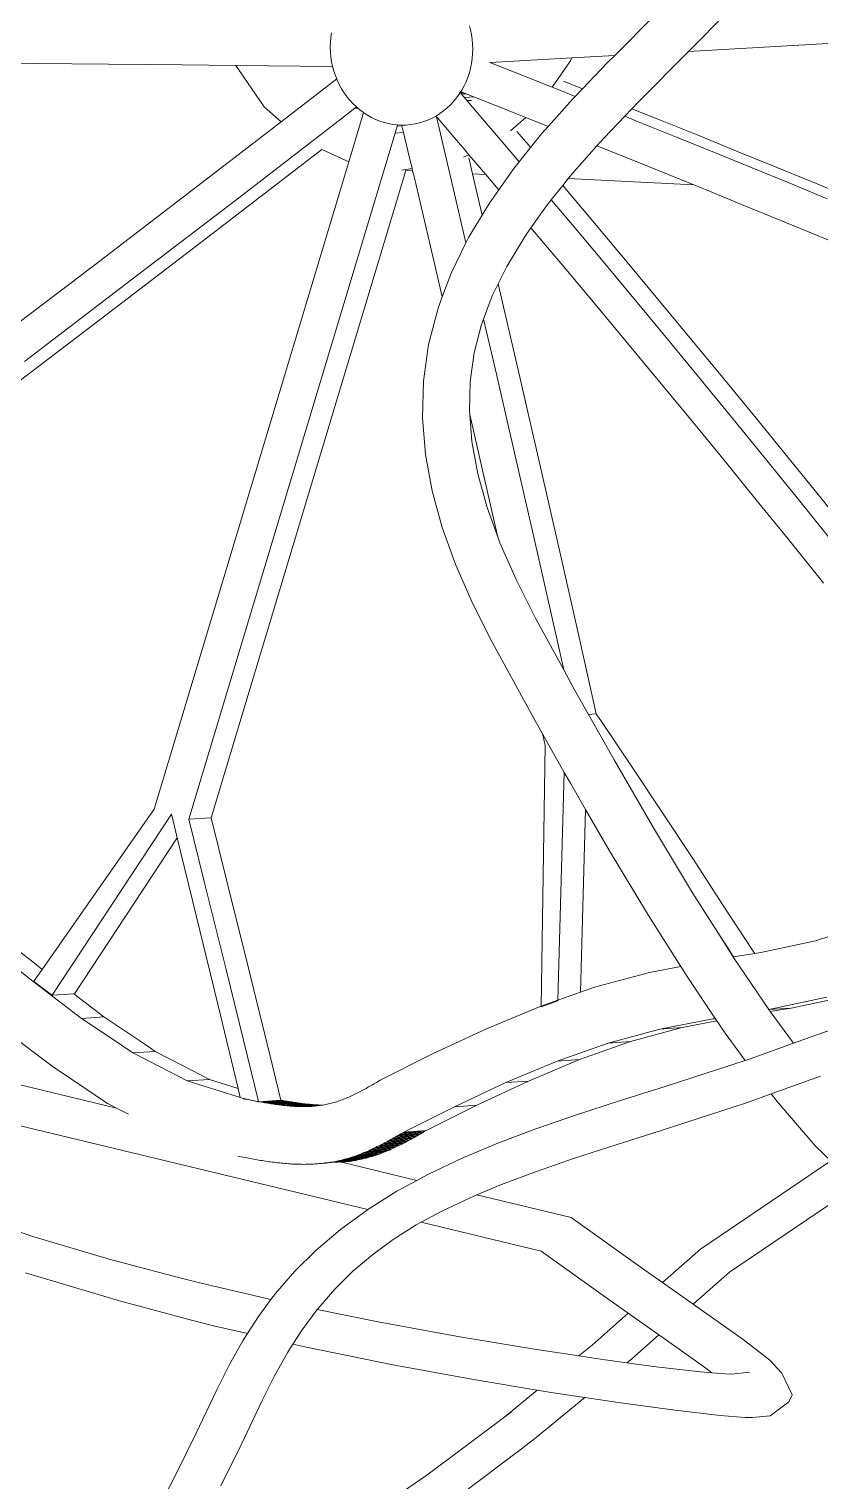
# Model space of a CAD drawing. Header units: millimetres. Extents: x 930469 to 1523124, y -120375 to 411163.
# Drawn here: x 1404121 to 1404485, y 135088 to 135755 of the extents above; entities that cross this region are included whole.
import ezdxf

# ---------------------------------------------------------------- set-up
doc = ezdxf.new("R2010")
doc.units = ezdxf.units.MM
for name, color, linetype, lineweight in [('A-NET THAY', 8, 'Continuous', 0), ('COT VACH', 8, 'Continuous', 0), ('xr', 8, 'Continuous', 0)]:
    doc.layers.add(name, color=color, linetype=linetype, lineweight=lineweight)

# ---------------------------------------------------------------- blocks, each defined once
blk = doc.blocks.new('zzz')
at = {"layer": 'xr', "ltscale": 3}
for p, q in [((1229822.2, 17029.7), (1229785.9, 16993.2)), ((1229890.1, 17033.6), (1229853.8, 16997)), ((1229525.2, 17009.6), (1229525.8, 17014)), ((1229653.5, 17016.8), (1229652.6, 17020.3)), ((1229654.4, 17012.4), (1229653.5, 17016.8)), ((1230238.6, 17019), (1229853.8, 16997)), ((1229524.8, 17005.2), (1229524.7, 17000.8)), ((1229524.7, 17000.8), (1229524.8, 16996.3)), ((1229525.2, 17009.6), (1229524.8, 17005.2)), ((1229655, 17008), (1229654.4, 17012.4)), ((1229655.4, 17003.6), (1229655, 17008)), ((1229655.6, 16999.2), (1229655.4, 17003.6)), ((1229388.5, 16984.6), (1229147.3, 16986.9)), ((1229524.8, 16996.3), (1229525.2, 16991.9)), ((1229525.2, 16991.9), (1229525.9, 16987.5)), ((1229525.9, 16987.5), (1229526.8, 16983.1)), ((1229654.4, 16985.9), (1229653.5, 16981.6)), ((1229654.4, 16985.9), (1229655, 16990.3)), ((1229655.4, 16994.7), (1229655, 16990.3)), ((1229655.6, 16999.2), (1229655.4, 16994.7)), ((1229671.3, 16986.8), (1229688, 16987.7)), ((1229671.3, 16986.8), (1229701.6, 16974.7)), ((1229746.4, 16991), (1229688, 16987.7)), ((1229728.6, 16964), (1229745.4, 16988.2)), ((1229745.4, 16988.2), (1229746.4, 16991)), ((1229785.9, 16993.2), (1229746.4, 16991)), ((1229779.4, 16986.6), (1229756.2, 16962.5)), ((1229785.9, 16993.2), (1229779.4, 16986.6)), ((1229853.8, 16997), (1229807.5, 16950.4)), ((1229388.5, 16984.6), (1229438, 16984.1)), ((1229438, 16984.1), (1229463.9, 16945.9)), ((1229526.8, 16983.1), (1229438, 16984.1)), ((1229526.8, 16983.1), (1229526.8, 16983.1)), ((1229526.8, 16983.1), (1229528, 16978.9)), ((1229528, 16978.9), (1229529.4, 16974.7)), ((1229529.4, 16974.7), (1229530.6, 16971.6)), ((1229649.4, 16969.1), (1229651, 16973.2)), ((1229652.4, 16977.3), (1229651, 16973.2)), ((1229652.4, 16977.3), (1229653.5, 16981.6)), ((1229701.6, 16974.7), (1229728.6, 16964)), ((1229530.6, 16971.6), (1229479.7, 16932.3)), ((1229530.6, 16971.6), (1229531, 16970.6)), ((1229531, 16970.6), (1229532.9, 16966.6)), ((1229532.9, 16966.6), (1229535, 16962.7)), ((1229537.4, 16959), (1229535, 16962.7)), ((1229644, 16959.2), (1229644.5, 16960)), ((1229646.3, 16959.3), (1229644, 16959.2)), ((1229644.5, 16960), (1229645.4, 16961.4)), ((1229646.3, 16959.3), (1229644.5, 16960)), ((1229645.4, 16961.4), (1229647.5, 16965.2)), ((1229646.3, 16959.3), (1229657.9, 16954.7)), ((1229647.5, 16965.2), (1229649.4, 16969.1)), ((1229728.6, 16964), (1229737.1, 16960.6)), ((1229737.1, 16960.6), (1229749.6, 16955.6)), ((1229738.8, 16969.5), (1229756.2, 16962.5)), ((1229756.2, 16962.5), (1229749.6, 16955.6)), ((1229463.9, 16945.9), (1229479.7, 16932.3)), ((1229537.4, 16959), (1229539.9, 16955.5)), ((1229539.9, 16955.5), (1229540.3, 16955)), ((1229540.3, 16955), (1229542.6, 16952.1)), ((1229542.6, 16952.1), (1229545.5, 16949)), ((1229545.5, 16949), (1229548.6, 16946)), ((1229547.2, 16944.8), (1229548.7, 16945.9)), ((1229548.6, 16946), (1229548.7, 16945.9)), ((1229548.7, 16945.9), (1229549.9, 16944.9)), ((1229631.9, 16945), (1229635, 16947.9)), ((1229635, 16947.9), (1229637.9, 16951)), ((1229640.6, 16954.3), (1229637.9, 16951)), ((1229640.6, 16954.3), (1229643.1, 16957.7)), ((1229643.1, 16957.7), (1229644, 16959.2)), ((1229644, 16959.2), (1229655.7, 16945.4)), ((1229649.2, 16958.1), (1229645.1, 16957.9)), ((1229656.4, 16955.3), (1229647.8, 16954.7)), ((1229654.4, 16952.1), (1229650.3, 16951.8)), ((1229654.4, 16952), (1229650.3, 16951.8)), ((1229657.9, 16954.7), (1229693.5, 16940.6)), ((1229747.5, 16953.4), (1229724.9, 16928.1)), ((1229749.6, 16955.6), (1229747.5, 16953.4)), ((1229807.5, 16950.4), (1229801.7, 16944.3)), ((1229439, 16861.4), (1229535.8, 16935.9)), ((1229547.2, 16944.8), (1229535.8, 16935.9)), ((1229541.6, 16895.4), (1229554, 16936.6)), ((1229549.9, 16944.9), (1229547.2, 16944.8)), ((1229549.9, 16944.9), (1229551.9, 16943.2)), ((1229551.9, 16943.2), (1229555.3, 16940.7)), ((1229555.3, 16940.7), (1229554, 16936.6)), ((1229555.3, 16940.7), (1229558.9, 16938.4)), ((1229555.3, 16940.7), (1229555.3, 16940.7)), ((1229558.9, 16938.4), (1229562.5, 16936.3)), ((1229566.3, 16934.5), (1229562.5, 16936.3)), ((1229566.3, 16934.5), (1229570.2, 16933)), ((1229570.2, 16933), (1229574.1, 16931.7)), ((1229614.4, 16933.9), (1229610.6, 16932.5)), ((1229614.4, 16933.9), (1229618.2, 16935.6)), ((1229621.8, 16937.6), (1229618.2, 16935.6)), ((1229625.3, 16939.8), (1229621.8, 16937.6)), ((1229622.4, 16935.5), (1229622, 16937.3)), ((1229622, 16937.3), (1229623.5, 16935.5)), ((1229623.1, 16936), (1229622.3, 16935.9)), ((1229622.4, 16935.5), (1229637.8, 16870)), ((1229623.5, 16935.5), (1229622.4, 16935.5)), ((1229623.5, 16935.5), (1229644.4, 16911)), ((1229625.3, 16939.8), (1229628.7, 16942.3)), ((1229628.7, 16942.3), (1229631.9, 16945)), ((1229655.7, 16945.4), (1229686.2, 16909.6)), ((1229690.1, 16924), (1229704.4, 16936.2)), ((1229693.5, 16940.6), (1229704.4, 16936.2)), ((1229704.4, 16936.2), (1229724.9, 16928.1)), ((1229795.1, 16937.4), (1229776.1, 16917.6)), ((1229801.7, 16944.3), (1229795.1, 16937.4)), ((1229795.1, 16937.4), (1229807.5, 16932.4)), ((1229801.7, 16944.3), (1229828.1, 16933.7)), ((1229828.1, 16933.7), (1229863.1, 16919.6)), ((1229584.1, 16922), (1229394.6, 16291.8)), ((1229401.9, 16872.6), (1229479.7, 16932.3)), ((1229578.1, 16930.7), (1229574.1, 16931.7)), ((1229578.1, 16930.7), (1229582.2, 16929.9)), ((1229582.2, 16929.9), (1229586.3, 16929.4)), ((1229584.1, 16922), (1229586, 16928.4)), ((1229592, 16922.5), (1229584.1, 16922)), ((1229586, 16928.4), (1229586.3, 16929.4)), ((1229590.5, 16928.7), (1229586, 16928.4)), ((1229586.3, 16929.4), (1229586.3, 16929.4)), ((1229586.3, 16929.4), (1229590.4, 16929.3)), ((1229590.4, 16929.3), (1229594.5, 16929.3)), ((1229590.5, 16928.7), (1229590.4, 16929.3)), ((1229590.5, 16928.7), (1229592, 16922.5)), ((1229592, 16922.5), (1229596, 16905.5)), ((1229594.5, 16929.3), (1229598.6, 16929.7)), ((1229598.6, 16929.7), (1229602.6, 16930.4)), ((1229602.6, 16930.4), (1229606.6, 16931.3)), ((1229606.6, 16931.3), (1229610.6, 16932.5)), ((1229696.1, 16923.5), (1229706.7, 16911)), ((1229718.7, 16921.1), (1229708.7, 16908.6)), ((1229724.9, 16928.1), (1229718.7, 16921.1)), ((1229807.5, 16932.4), (1229842.5, 16918.2)), ((1229863.1, 16919.6), (1229897.9, 16905.4)), ((1229410.9, 16825.5), (1229516.8, 16906.8)), ((1229516.3, 16907), (1229516.8, 16906.8)), ((1229516.8, 16906.8), (1229541.6, 16895.4)), ((1229644.4, 16911), (1229646.9, 16908.1)), ((1229646.9, 16908.1), (1229652, 16902.1)), ((1229686.2, 16909.6), (1229698.1, 16895.5)), ((1229708.7, 16908.6), (1229698.1, 16895.5)), ((1229706.7, 16911), (1229708.7, 16908.6)), ((1229769.5, 16910.2), (1229748.3, 16886.4)), ((1229776.1, 16917.6), (1229769.5, 16910.2)), ((1229769.5, 16910.2), (1229799.4, 16898.2)), ((1229842.5, 16918.2), (1229877.4, 16904.1)), ((1229362.8, 16301), (1229541.6, 16895.4)), ((1229596, 16905.5), (1229599.9, 16889.3)), ((1229646.9, 16899.7), (1229652, 16902.1)), ((1229651.8, 16899.2), (1229655.3, 16884.5)), ((1229652, 16902.1), (1229667.5, 16883.9)), ((1229698.1, 16895.5), (1229693.1, 16889.3)), ((1229799.4, 16898.2), (1229834.4, 16884.1)), ((1229877.4, 16904.1), (1229912.1, 16890)), ((1229897.9, 16905.4), (1229932.6, 16891.3)), ((1229593.9, 16887.5), (1229415.2, 16293.2)), ((1229590.5, 16887.9), (1229599.9, 16889.3)), ((1229593.9, 16887.5), (1229593.6, 16887.6)), ((1229600.3, 16887.2), (1229593.9, 16887.5)), ((1229599.9, 16889.3), (1229600.3, 16887.2)), ((1229600.3, 16887.2), (1229601.6, 16882)), ((1229601.6, 16882), (1229621.1, 16799.3)), ((1229667.5, 16883.9), (1229655.3, 16884.5)), ((1229655.3, 16884.5), (1229658.4, 16871.3)), ((1229667.5, 16883.9), (1229677.3, 16872.3)), ((1229693.1, 16889.3), (1229679.4, 16869.9)), ((1229743.2, 16880.1), (1229738.2, 16873.8)), ((1229748.3, 16886.4), (1229743.2, 16880.1)), ((1229858.6, 16874.3), (1229743.2, 16880.1)), ((1229834.4, 16884.1), (1229858.6, 16874.3)), ((1229912.1, 16890), (1229946.6, 16875.8)), ((1229932.6, 16891.3), (1229967.1, 16877.2)), ((1229304.3, 16798), (1229401.9, 16872.6)), ((1229637.8, 16870), (1229649.2, 16821.1)), ((1229658.4, 16871.3), (1229664.1, 16846.7)), ((1229679.4, 16869.9), (1229670.8, 16857.7)), ((1229677.3, 16872.3), (1229679.4, 16869.9)), ((1229738.2, 16873.8), (1229727.6, 16860.7)), ((1229738.2, 16873.8), (1229767.2, 16839.3)), ((1229858.6, 16874.3), (1229869.3, 16870)), ((1229869.3, 16870), (1229904, 16855.8)), ((1229946.6, 16875.8), (1229980.9, 16861.7)), ((1229967.1, 16877.2), (1229990.1, 16867.7)), ((1229439, 16861.4), (1229341.6, 16786.9)), ((1229670.8, 16857.7), (1229664.1, 16846.7)), ((1229724.1, 16856.3), (1229708.9, 16835)), ((1229727.6, 16860.7), (1229724.1, 16856.3)), ((1229727.6, 16860.7), (1229746.7, 16838)), ((1229904, 16855.8), (1229938.5, 16841.7)), ((1229664.1, 16846.7), (1229651.6, 16826)), ((1229767.2, 16839.3), (1229797.2, 16803.5)), ((1229938.5, 16841.7), (1229972.8, 16827.5)), ((1229651.6, 16826), (1229649.2, 16821.1)), ((1229703.6, 16827.4), (1229686.7, 16799.4)), ((1229708.9, 16835), (1229703.6, 16827.4)), ((1229708.9, 16835), (1229737.8, 16800.7)), ((1229746.7, 16838), (1229776.7, 16802.1)), ((1229972.8, 16827.5), (1230007, 16813.4)), ((1229313.4, 16750.9), (1229410.9, 16825.5)), ((1229649.2, 16821.1), (1229635.9, 16793.9)), ((1229621.1, 16799.3), (1229627.5, 16771.6)), ((1229686.7, 16799.4), (1229678.9, 16783.5)), ((1229737.8, 16800.7), (1229767.8, 16764.9)), ((1229776.7, 16802.1), (1229806.5, 16766.3)), ((1229797.2, 16803.5), (1229827.1, 16767.7)), ((1229206.2, 16723.4), (1229304.3, 16798)), ((1229243.8, 16712.3), (1229341.6, 16786.9)), ((1229635.9, 16793.9), (1229627.5, 16771.6)), ((1229678.9, 16783.5), (1229673.4, 16772.4)), ((1229678.9, 16783.5), (1229696.9, 16705.8)), ((1229623.6, 16761.1), (1229615, 16727.7)), ((1229627.5, 16771.6), (1229623.6, 16761.1)), ((1229673.4, 16772.4), (1229665.5, 16751.2)), ((1229767.8, 16764.9), (1229797.7, 16729)), ((1229806.5, 16766.3), (1229836.2, 16730.5)), ((1229827.1, 16767.7), (1229856.8, 16731.8)), ((1229215.3, 16676.3), (1229313.4, 16750.9)), ((1229663.6, 16746.1), (1229656.9, 16720.1)), ((1229665.5, 16751.2), (1229663.6, 16746.1)), ((1229665.5, 16751.2), (1229676.3, 16704.5)), ((1229615, 16727.7), (1229610.2, 16694.1)), ((1229656.9, 16720.1), (1229653.2, 16693.9)), ((1229797.7, 16729), (1229827.4, 16693.2)), ((1229836.2, 16730.5), (1229865.7, 16694.6)), ((1229856.8, 16731.8), (1229886.3, 16696)), ((1229610.2, 16694.1), (1229609.3, 16660.4)), ((1229653.2, 16693.9), (1229652.4, 16666.8)), ((1229676.3, 16704.5), (1229695.4, 16621.7)), ((1229696.9, 16705.8), (1229715.9, 16623.1)), ((1229827.4, 16693.2), (1229856.9, 16657.3)), ((1229865.7, 16694.6), (1229895.1, 16658.8)), ((1229886.3, 16696), (1229915.7, 16660.1)), ((1229652.4, 16666.8), (1229652.7, 16663.5)), ((1229609.3, 16660.4), (1229612, 16626.9)), ((1229652.7, 16663.5), (1229659.6, 16633.8)), ((1229652.7, 16663.5), (1229654.7, 16638.6)), ((1229856.9, 16657.3), (1229886.3, 16621.5)), ((1229895.1, 16658.8), (1229924.3, 16622.9)), ((1229915.7, 16660.1), (1229944.9, 16624.3)), ((1229612, 16626.9), (1229618.1, 16593.3)), ((1229654.7, 16638.6), (1229660.1, 16609.1)), ((1229659.6, 16633.8), (1229678.6, 16551)), ((1229695.4, 16621.7), (1229714.3, 16539)), ((1229715.9, 16623.1), (1229734.8, 16540.3)), ((1229886.3, 16621.5), (1229915.5, 16585.6)), ((1229924.3, 16622.9), (1229953.4, 16587.1)), ((1229944.9, 16624.3), (1229973.9, 16588.4)), ((1229660.1, 16609.1), (1229668.7, 16578.1)), ((1229618.1, 16593.3), (1229627.5, 16559.6)), ((1229953.4, 16587.1), (1229982.2, 16551.2)), ((1229973.9, 16588.4), (1230002.8, 16552.6)), ((1229668.7, 16578.1), (1229678.8, 16550.3)), ((1229915.5, 16585.6), (1229944.5, 16549.8)), ((1229627.5, 16559.6), (1229639.9, 16525.3)), ((1229678.6, 16551), (1229678.8, 16550.3)), ((1229678.8, 16550.3), (1229680.4, 16545.8)), ((1229944.5, 16549.8), (1229973.4, 16514)), ((1229680.4, 16545.8), (1229695.3, 16511.9)), ((1229714.3, 16539), (1229733, 16456.2)), ((1229734.8, 16540.3), (1229753.5, 16457.6)), ((1229639.9, 16525.3), (1229655.3, 16490.3)), ((1229695.3, 16511.9), (1229713.1, 16476.5)), ((1229973.4, 16514), (1229977.7, 16508.6)), ((1229655.3, 16490.3), (1229673.4, 16454.4)), ((1229713.1, 16476.5), (1229739.1, 16429)), ((1229673.4, 16454.4), (1229709.2, 16388.8)), ((1229733, 16456.2), (1229739.1, 16429)), ((1229753.5, 16457.6), (1229769, 16388.6)), ((1229739.1, 16429), (1229749.1, 16410.7)), ((1229749.1, 16410.7), (1229761.8, 16388.1)), ((1229709.2, 16388.8), (1229719.6, 16370.3)), ((1229769, 16388.6), (1229761.8, 16388.1)), ((1229761.8, 16388.1), (1229785.4, 16346.3)), ((1229769, 16388.6), (1229773.7, 16381.6)), ((1229773.7, 16381.6), (1229801.8, 16339.6)), ((1229722, 16359.9), (1229718.4, 16120.3)), ((1229719.6, 16370.3), (1229722, 16359.9)), ((1229719.6, 16370.3), (1229739.6, 16334.9)), ((1229785.4, 16346.3), (1229821.6, 16284)), ((1229739.6, 16334.9), (1229733.6, 16125.6)), ((1229739.6, 16334.9), (1229745.2, 16324.9)), ((1229801.8, 16339.6), (1229829.7, 16297.6)), ((1229745.2, 16324.9), (1229759.2, 16300.9)), ((1229260, 16154), (1229362.8, 16301)), ((1229269.1, 16130.2), (1229378.7, 16296.4)), ((1229378.7, 16296.4), (1229381.5, 16285.3)), ((1229415.2, 16293.2), (1229394.6, 16291.8)), ((1229415.2, 16293.2), (1229429.4, 16236.1)), ((1229754.4, 16133), (1229759.2, 16300.9)), ((1229759.2, 16300.9), (1229781.2, 16262.9)), ((1229829.7, 16297.6), (1229857.5, 16255.7)), ((1229381.5, 16285.3), (1229384.1, 16274.7)), ((1229394.6, 16291.8), (1229408.9, 16234.7)), ((1229821.6, 16284), (1229857.4, 16224.4)), ((1229289.6, 16131.6), (1229384.1, 16274.7)), ((1229384.1, 16274.7), (1229401.5, 16203.6)), ((1229781.2, 16262.9), (1229816.9, 16203.6)), ((1229857.5, 16255.7), (1229885, 16213.7)), ((1229408.9, 16234.7), (1229428.9, 16153.8)), ((1229429.4, 16236.1), (1229449.5, 16155.1)), ((1229857.4, 16224.4), (1229880.6, 16187.7)), ((1229885, 16213.7), (1229912.5, 16171.7)), ((1229401.5, 16203.6), (1229421.3, 16121.9)), ((1229816.9, 16203.6), (1229846.5, 16156.7)), ((1229880.6, 16187.7), (1229891.9, 16170.4)), ((1229880.6, 16187.7), (1229892.9, 16168.2)), ((1229970.4, 16180.2), (1230008.3, 16192.8)), ((1229227.4, 16179.7), (1229253, 16159.6)), ((1229970.4, 16180.2), (1229920, 16169.5)), ((1229253, 16159.6), (1229260, 16154)), ((1229891.9, 16170.2), (1229895.3, 16165)), ((1229892.9, 16168.2), (1229895.1, 16164.9)), ((1229895.1, 16165.4), (1229914.5, 16168.6)), ((1229895.1, 16164.9), (1229895.3, 16165)), ((1229895.1, 16164.9), (1229927.3, 16117.1)), ((1229895.3, 16165), (1229895.4, 16165)), ((1229912.5, 16171.7), (1229914.5, 16168.6)), ((1229914.5, 16168.6), (1229920, 16169.5)), ((1229232.5, 16158.3), (1229251.4, 16143.3)), ((1229260, 16154), (1229252.6, 16143.4)), ((1229428.9, 16153.8), (1229448.8, 16072.9)), ((1229449.5, 16155.1), (1229469.3, 16074.2)), ((1229817.7, 16151.2), (1229767.2, 16137.5)), ((1229817.7, 16151.2), (1229846.5, 16156.7)), ((1229846.5, 16156.7), (1229852.3, 16147.5)), ((1229852.3, 16147.5), (1229878.3, 16109)), ((1229252.6, 16143.4), (1229251.4, 16143.3)), ((1229251.4, 16143.3), (1229266, 16132.1)), ((1229252.6, 16143.4), (1229252.3, 16143)), ((1229252.3, 16143), (1229266.1, 16132.5)), ((1229733.6, 16125.6), (1229754.4, 16133)), ((1229754.4, 16133), (1229767.2, 16137.5)), ((1229266, 16132.1), (1229296.3, 16108.9)), ((1229266.1, 16132.5), (1229269.1, 16130.2)), ((1229289.1, 16131.6), (1229269.1, 16130.2)), ((1229289.1, 16131.6), (1229316.8, 16110.3)), ((1229289.6, 16131.6), (1229289.1, 16131.6)), ((1229421.3, 16121.9), (1229440, 16044.7)), ((1229668.2, 16099.4), (1229717.4, 16120)), ((1229717.4, 16120), (1229718.4, 16120.3)), ((1229733.6, 16125.6), (1229718.4, 16120.3)), ((1229733.6, 16125), (1229718.4, 16119.7)), ((1229718.4, 16120.3), (1229718.4, 16119.7)), ((1229733.6, 16125.6), (1229733.6, 16125)), ((1229980.8, 16128.5), (1229927.5, 16117.2)), ((1230001.4, 16129.8), (1229948.1, 16118.5)), ((1229316.8, 16110.3), (1229296.3, 16108.9)), ((1229296.3, 16108.9), (1229299.6, 16106.7)), ((1229299.6, 16106.7), (1229333.7, 16083.9)), ((1229316.8, 16110.3), (1229320.2, 16108.1)), ((1229320.2, 16108.1), (1229354.3, 16085.2)), ((1229876.1, 16108.6), (1229827.2, 16099.2)), ((1229879.8, 16106.7), (1229847.7, 16100.6)), ((1229878.3, 16109), (1229876.1, 16108.6)), ((1229878.5, 16108.7), (1229876.1, 16108.6)), ((1229878.3, 16109), (1229878.5, 16108.7)), ((1229878.5, 16108.7), (1229879.8, 16106.7)), ((1229879.8, 16106.7), (1229887.4, 16095.5)), ((1229927.3, 16117.1), (1229927.5, 16117.2)), ((1229927.3, 16117.1), (1229928, 16116.2)), ((1229948.1, 16118.5), (1229927.5, 16117.2)), ((1229928, 16116.2), (1229928.6, 16115.3)), ((1229928.6, 16115.3), (1229948.1, 16118.5)), ((1229928.6, 16115.3), (1229950, 16086.1)), ((1229328.3, 16026.6), (1229053.5, 16092.8)), ((1229222.5, 16100.6), (1229253, 16077.3)), ((1229619.3, 16076.6), (1229668.2, 16099.4)), ((1229827.2, 16099.2), (1229780, 16086.3)), ((1229847.7, 16100.6), (1229800.5, 16087.7)), ((1229847.7, 16100.6), (1229827.2, 16099.2)), ((1229887.4, 16095.5), (1229905.8, 16070.4)), ((1229989.7, 16100.4), (1229950, 16086.1)), ((1229333.7, 16083.9), (1229343.3, 16077.4)), ((1229354.3, 16085.2), (1229363.9, 16078.7)), ((1229780, 16086.3), (1229733, 16069.8)), ((1229800.5, 16087.7), (1229753.6, 16071.1)), ((1229800.5, 16087.7), (1229780, 16086.3)), ((1229950, 16086.1), (1229911.1, 16072.1)), ((1229253, 16077.3), (1229269.2, 16065)), ((1229363.9, 16078.7), (1229343.3, 16077.4)), ((1229343.3, 16077.4), (1229368.5, 16064.4)), ((1229363.9, 16078.7), (1229389, 16065.7)), ((1229448.8, 16072.9), (1229458.6, 16032.6)), ((1229469.3, 16074.2), (1229479.2, 16033.9)), ((1229570.6, 16052.3), (1229619.3, 16076.6)), ((1229733, 16069.8), (1229686, 16050.1)), ((1229753.6, 16071.1), (1229706.6, 16051.4)), ((1229753.6, 16071.1), (1229733, 16069.8)), ((1229905.8, 16070.4), (1229832.1, 16046.3)), ((1229911.1, 16072.1), (1229905.8, 16070.4)), ((1229559.1, 15933.4), (1229056.7, 16054.4)), ((1229269.2, 16065), (1229286.9, 16053.1)), ((1229286.9, 16053.1), (1229320, 16030.9)), ((1229368.5, 16064.4), (1229393.1, 16051.6)), ((1229389, 16065.7), (1229413.6, 16052.9)), ((1229413.6, 16052.9), (1229393.1, 16051.6)), ((1229440, 16044.7), (1229413.6, 16052.9)), ((1229974.9, 16055.9), (1229929.5, 16039.6)), ((1229393.1, 16051.6), (1229440.2, 16036.8)), ((1229440, 16044.7), (1229441, 16040.2)), ((1229441, 16040.2), (1229442, 16036.3)), ((1229547.8, 16039.6), (1229546.6, 16039)), ((1229549, 16040.2), (1229547.8, 16039.6)), ((1229550.2, 16040.8), (1229549, 16040.2)), ((1229551.5, 16041.4), (1229550.2, 16040.8)), ((1229552.7, 16042.1), (1229551.5, 16041.4)), ((1229553.9, 16042.7), (1229552.7, 16042.1)), ((1229555.1, 16043.4), (1229553.9, 16042.7)), ((1229556.3, 16044), (1229555.1, 16043.4)), ((1229557.5, 16044.7), (1229556.3, 16044)), ((1229558.7, 16045.4), (1229557.5, 16044.7)), ((1229559.9, 16046), (1229558.7, 16045.4)), ((1229561.1, 16046.7), (1229559.9, 16046)), ((1229562.3, 16047.4), (1229561.1, 16046.7)), ((1229563.5, 16048.1), (1229562.3, 16047.4)), ((1229564.7, 16048.8), (1229563.5, 16048.1)), ((1229565.9, 16049.5), (1229564.7, 16048.8)), ((1229567.1, 16050.2), (1229565.9, 16049.5)), ((1229567.1, 16050.2), (1229570.6, 16052.3)), ((1229638.7, 16027.9), (1229686, 16050.1)), ((1229659.2, 16029.2), (1229706.6, 16051.4)), ((1229706.6, 16051.4), (1229686, 16050.1)), ((1229832.1, 16046.3), (1229790.2, 16033.2)), ((1229929.5, 16039.6), (1229907.9, 16031.8)), ((1229929.5, 16039.6), (1229935.1, 16032.6)), ((1229320, 16030.9), (1229321, 16030.4)), ((1229321, 16030.4), (1229328.3, 16026.6)), ((1229328.3, 16026.6), (1229339.4, 16020.9)), ((1229440.2, 16036.8), (1229442, 16036.3)), ((1229442, 16036.3), (1229445, 16035.3)), ((1229445.1, 16035.3), (1229445, 16035.3)), ((1229445.2, 16035.2), (1229445.1, 16035.3)), ((1229445.3, 16035.2), (1229445.2, 16035.2)), ((1229445.3, 16035.2), (1229446, 16035)), ((1229446.3, 16035), (1229445.3, 16035.2)), ((1229446.2, 16034.9), (1229446, 16035)), ((1229446.3, 16035), (1229446, 16035)), ((1229446.6, 16035), (1229446.2, 16034.9)), ((1229447.6, 16034.7), (1229446.2, 16034.9)), ((1229446.6, 16035), (1229446.3, 16035)), ((1229446.6, 16035), (1229447.9, 16034.7)), ((1229447.9, 16034.7), (1229447.6, 16034.7)), ((1229449, 16034.4), (1229447.6, 16034.7)), ((1229447.9, 16034.7), (1229449.3, 16034.4)), ((1229449.3, 16034.4), (1229449, 16034.4)), ((1229450.4, 16034.1), (1229449, 16034.4)), ((1229449.3, 16034.4), (1229450.7, 16034.1)), ((1229451.8, 16033.8), (1229450.4, 16034.1)), ((1229450.7, 16034.1), (1229450.4, 16034.1)), ((1229450.8, 16034.1), (1229450.7, 16034.1)), ((1229452.1, 16033.9), (1229450.8, 16034.1)), ((1229452.1, 16033.9), (1229451.8, 16033.8)), ((1229457.3, 16032.8), (1229451.8, 16033.8)), ((1229456.3, 16033), (1229452.1, 16033.9)), ((1229457.6, 16032.8), (1229456.3, 16033)), ((1229458.6, 16032.5), (1229457.3, 16032.8)), ((1229457.6, 16032.8), (1229457.3, 16032.8)), ((1229457.7, 16032.8), (1229457.6, 16032.8)), ((1229458.6, 16032.6), (1229457.7, 16032.8)), ((1229458.6, 16032.6), (1229458.6, 16032.5)), ((1229459, 16032.5), (1229458.6, 16032.6)), ((1229459.1, 16032.5), (1229459, 16032.5)), ((1229479.2, 16033.8), (1229459.1, 16032.5)), ((1229460.4, 16032.3), (1229459.1, 16032.5)), ((1229481, 16033.6), (1229460.4, 16032.3)), ((1229461.8, 16032), (1229460.4, 16032.3)), ((1229482.4, 16033.4), (1229461.8, 16032)), ((1229463.2, 16031.8), (1229461.8, 16032)), ((1229483.8, 16033.1), (1229463.2, 16031.8)), ((1229464.6, 16031.5), (1229463.2, 16031.8)), ((1229485.1, 16032.9), (1229464.6, 16031.5)), ((1229465.9, 16031.3), (1229464.6, 16031.5)), ((1229486.5, 16032.6), (1229465.9, 16031.3)), ((1229467.3, 16031.1), (1229465.9, 16031.3)), ((1229487.9, 16032.4), (1229467.3, 16031.1)), ((1229468.7, 16030.8), (1229467.3, 16031.1)), ((1229489.2, 16032.2), (1229468.7, 16030.8)), ((1229470, 16030.6), (1229468.7, 16030.8)), ((1229490.6, 16032), (1229470, 16030.6)), ((1229471.4, 16030.4), (1229470, 16030.6)), ((1229492, 16031.8), (1229471.4, 16030.4)), ((1229472.8, 16030.2), (1229471.4, 16030.4)), ((1229493.3, 16031.6), (1229472.8, 16030.2)), ((1229474.1, 16030), (1229472.8, 16030.2)), ((1229494.7, 16031.4), (1229474.1, 16030)), ((1229475.5, 16029.8), (1229474.1, 16030)), ((1229496.1, 16031.2), (1229475.5, 16029.8)), ((1229476.9, 16029.6), (1229475.5, 16029.8)), ((1229497.4, 16031), (1229476.9, 16029.6)), ((1229478.2, 16029.5), (1229476.9, 16029.6)), ((1229498.8, 16030.8), (1229478.2, 16029.5)), ((1229480.9, 16029.1), (1229478.2, 16029.5)), ((1229479.2, 16033.9), (1229479.2, 16033.8)), ((1229479.6, 16033.9), (1229479.2, 16033.9)), ((1229479.6, 16033.9), (1229479.2, 16033.8)), ((1229481, 16033.6), (1229479.6, 16033.9)), ((1229501.5, 16030.5), (1229480.9, 16029.1)), ((1229482.3, 16029), (1229480.9, 16029.1)), ((1229482.4, 16033.4), (1229481, 16033.6)), ((1229502.8, 16030.3), (1229482.3, 16029)), ((1229483.6, 16028.9), (1229482.3, 16029)), ((1229483.8, 16033.1), (1229482.4, 16033.4)), ((1229504.2, 16030.2), (1229483.6, 16028.9)), ((1229485, 16028.7), (1229483.6, 16028.9)), ((1229485.1, 16032.9), (1229483.8, 16033.1)), ((1229505.5, 16030.1), (1229485, 16028.7)), ((1229486.3, 16028.6), (1229485, 16028.7)), ((1229486.5, 16032.6), (1229485.1, 16032.9)), ((1229506.9, 16029.9), (1229486.3, 16028.6)), ((1229487.7, 16028.5), (1229486.3, 16028.6)), ((1229487.9, 16032.4), (1229486.5, 16032.6)), ((1229508.2, 16029.8), (1229487.7, 16028.5)), ((1229489, 16028.4), (1229487.7, 16028.5)), ((1229489.2, 16032.2), (1229487.9, 16032.4)), ((1229509.6, 16029.7), (1229489, 16028.4)), ((1229490.3, 16028.3), (1229489, 16028.4)), ((1229490.6, 16032), (1229489.2, 16032.2)), ((1229510.9, 16029.6), (1229490.3, 16028.3)), ((1229491.7, 16028.2), (1229490.3, 16028.3)), ((1229492, 16031.8), (1229490.6, 16032)), ((1229512.2, 16029.6), (1229491.7, 16028.2)), ((1229493, 16028.2), (1229491.7, 16028.2)), ((1229493.3, 16031.6), (1229492, 16031.8)), ((1229513.6, 16029.5), (1229493, 16028.2)), ((1229494.3, 16028.1), (1229493, 16028.2)), ((1229494.7, 16031.4), (1229493.3, 16031.6)), ((1229514.9, 16029.4), (1229494.3, 16028.1)), ((1229495.7, 16028.1), (1229494.3, 16028.1)), ((1229496.1, 16031.2), (1229494.7, 16031.4)), ((1229516.2, 16029.4), (1229495.7, 16028.1)), ((1229497, 16028), (1229495.7, 16028.1)), ((1229497.4, 16031), (1229496.1, 16031.2)), ((1229517.6, 16029.4), (1229497, 16028)), ((1229498.3, 16028), (1229497, 16028)), ((1229498.8, 16030.8), (1229497.4, 16031)), ((1229516.2, 16029.2), (1229498.3, 16028)), ((1229499.7, 16028), (1229498.3, 16028)), ((1229501.5, 16030.5), (1229498.8, 16030.8)), ((1229515.3, 16029), (1229499.7, 16028)), ((1229501, 16028), (1229499.7, 16028)), ((1229514.1, 16028.9), (1229501, 16028)), ((1229502.3, 16028), (1229501, 16028)), ((1229502.8, 16030.3), (1229501.5, 16030.5)), ((1229512.8, 16028.7), (1229502.3, 16028)), ((1229503.6, 16028.1), (1229502.3, 16028)), ((1229504.2, 16030.2), (1229502.8, 16030.3)), ((1229504.9, 16028.1), (1229503.6, 16028.1)), ((1229505.5, 16030.1), (1229504.2, 16030.2)), ((1229506.2, 16028.2), (1229504.9, 16028.1)), ((1229506.9, 16029.9), (1229505.5, 16030.1)), ((1229507.6, 16028.2), (1229506.2, 16028.2)), ((1229508.2, 16029.8), (1229506.9, 16029.9)), ((1229508.9, 16028.3), (1229507.6, 16028.2)), ((1229509.6, 16029.7), (1229508.2, 16029.8)), ((1229510.2, 16028.4), (1229508.9, 16028.3)), ((1229510.9, 16029.6), (1229509.6, 16029.7)), ((1229511.5, 16028.6), (1229510.2, 16028.4)), ((1229512.2, 16029.6), (1229510.9, 16029.6)), ((1229512.8, 16028.7), (1229511.5, 16028.6)), ((1229513.6, 16029.5), (1229512.2, 16029.6)), ((1229512.8, 16028.7), (1229514.1, 16028.9)), ((1229514.9, 16029.4), (1229513.6, 16029.5)), ((1229515.3, 16029), (1229514.1, 16028.9)), ((1229516.2, 16029.4), (1229514.9, 16029.4)), ((1229515.4, 16029), (1229515.3, 16029)), ((1229516.2, 16029.2), (1229515.4, 16029)), ((1229517.6, 16029.4), (1229516.2, 16029.4)), ((1229516.2, 16029.2), (1229516.7, 16029.2)), ((1229517.6, 16029.4), (1229516.7, 16029.2)), ((1229517.9, 16029.4), (1229517.6, 16029.4)), ((1229519.2, 16029.6), (1229517.9, 16029.4)), ((1229520.5, 16029.9), (1229519.2, 16029.6)), ((1229521.8, 16030.1), (1229520.5, 16029.9)), ((1229523, 16030.4), (1229521.8, 16030.1)), ((1229524.3, 16030.7), (1229523, 16030.4)), ((1229525.6, 16031), (1229524.3, 16030.7)), ((1229526.8, 16031.4), (1229525.6, 16031)), ((1229528.1, 16031.7), (1229526.8, 16031.4)), ((1229529.3, 16032.1), (1229528.1, 16031.7)), ((1229530.6, 16032.5), (1229529.3, 16032.1)), ((1229531.8, 16032.9), (1229530.6, 16032.5)), ((1229533.1, 16033.3), (1229531.8, 16032.9)), ((1229534.3, 16033.8), (1229533.1, 16033.3)), ((1229535.6, 16034.2), (1229534.3, 16033.8)), ((1229536.8, 16034.7), (1229535.6, 16034.2)), ((1229538, 16035.2), (1229536.8, 16034.7)), ((1229539.3, 16035.7), (1229538, 16035.2)), ((1229540.5, 16036.2), (1229539.3, 16035.7)), ((1229541.7, 16036.7), (1229540.5, 16036.2)), ((1229542.9, 16037.3), (1229541.7, 16036.7)), ((1229544.2, 16037.8), (1229542.9, 16037.3)), ((1229545.4, 16038.4), (1229544.2, 16037.8)), ((1229546.6, 16039), (1229545.4, 16038.4)), ((1229592.1, 16004.6), (1229638.7, 16027.9)), ((1229612.6, 16005.9), (1229659.2, 16029.2)), ((1229659.2, 16029.2), (1229638.7, 16027.9)), ((1229790.2, 16033.2), (1229750.7, 16020.4)), ((1229907.9, 16031.8), (1229828.6, 16005.9)), ((1229935.1, 16032.6), (1229970.5, 15991.2)), ((1229750.7, 16020.4), (1229713.6, 16007.6)), ((1229601.3, 15999.4), (1229580.7, 15998)), ((1229602.6, 16000.1), (1229582.1, 15998.8)), ((1229582.1, 15998.8), (1229583.4, 15999.5)), ((1229604, 16000.9), (1229583.4, 15999.5)), ((1229583.4, 15999.5), (1229584.7, 16000.3)), ((1229605.3, 16001.6), (1229584.7, 16000.3)), ((1229584.7, 16000.3), (1229586, 16001)), ((1229606.6, 16002.4), (1229586, 16001)), ((1229586, 16001), (1229586.8, 16001.5)), ((1229586.8, 16001.5), (1229587.3, 16001.8)), ((1229607.8, 16003.1), (1229587.3, 16001.8)), ((1229587.3, 16001.8), (1229588.5, 16002.5)), ((1229609.1, 16003.8), (1229588.5, 16002.5)), ((1229588.5, 16002.5), (1229589.8, 16003.2)), ((1229610.3, 16004.6), (1229589.8, 16003.2)), ((1229589.8, 16003.2), (1229591, 16003.9)), ((1229611.6, 16005.3), (1229591, 16003.9)), ((1229591, 16003.9), (1229592.1, 16004.6)), ((1229612.6, 16005.9), (1229592.1, 16004.6)), ((1229599.9, 15998.6), (1229601.3, 15999.4)), ((1229601.3, 15999.4), (1229602.6, 16000.1)), ((1229602.6, 16000.1), (1229604, 16000.9)), ((1229604, 16000.9), (1229605.3, 16001.6)), ((1229605.3, 16001.6), (1229606.6, 16002.4)), ((1229606.6, 16002.4), (1229607.3, 16002.8)), ((1229607.3, 16002.8), (1229607.8, 16003.1)), ((1229607.8, 16003.1), (1229609.1, 16003.8)), ((1229609.1, 16003.8), (1229610.3, 16004.6)), ((1229610.3, 16004.6), (1229611.6, 16005.3)), ((1229611.6, 16005.3), (1229612.6, 16005.9)), ((1229713.6, 16007.6), (1229678.7, 15994.5)), ((1229828.6, 16005.9), (1229787.2, 15992.9)), ((1229573.9, 15986), (1229553.3, 15984.7)), ((1229575.6, 15986.7), (1229555, 15985.4)), ((1229555, 15985.4), (1229556.7, 15986.1)), ((1229577.3, 15987.4), (1229556.7, 15986.1)), ((1229556.7, 15986.1), (1229558.4, 15986.8)), ((1229578.9, 15988.1), (1229558.4, 15986.8)), ((1229558.4, 15986.8), (1229560, 15987.5)), ((1229580.6, 15988.8), (1229560, 15987.5)), ((1229560, 15987.5), (1229561.6, 15988.2)), ((1229582.2, 15989.6), (1229561.6, 15988.2)), ((1229561.6, 15988.2), (1229563.2, 15988.9)), ((1229583.8, 15990.3), (1229563.2, 15988.9)), ((1229563.2, 15988.9), (1229564.8, 15989.7)), ((1229585.3, 15991), (1229564.8, 15989.7)), ((1229564.8, 15989.7), (1229566.3, 15990.4)), ((1229586.9, 15991.8), (1229566.3, 15990.4)), ((1229566.3, 15990.4), (1229567.8, 15991.2)), ((1229588.4, 15992.5), (1229567.8, 15991.2)), ((1229567.8, 15991.2), (1229569.4, 15991.9)), ((1229589.9, 15993.3), (1229569.4, 15991.9)), ((1229569.4, 15991.9), (1229570.8, 15992.7)), ((1229591.4, 15994), (1229570.8, 15992.7)), ((1229570.8, 15992.7), (1229572.3, 15993.5)), ((1229572.2, 15985.4), (1229573.9, 15986)), ((1229592.9, 15994.8), (1229572.3, 15993.5)), ((1229572.3, 15993.5), (1229573.8, 15994.2)), ((1229594.3, 15995.6), (1229573.8, 15994.2)), ((1229573.8, 15994.2), (1229575.2, 15995)), ((1229573.9, 15986), (1229575.6, 15986.7)), ((1229595.7, 15996.3), (1229575.2, 15995)), ((1229575.2, 15995), (1229576.6, 15995.7)), ((1229575.6, 15986.7), (1229577.3, 15987.4)), ((1229597.2, 15997.1), (1229576.6, 15995.7)), ((1229576.6, 15995.7), (1229578, 15996.5)), ((1229577.3, 15987.4), (1229578.9, 15988.1)), ((1229598.6, 15997.8), (1229578, 15996.5)), ((1229578, 15996.5), (1229579.4, 15997.3)), ((1229578.9, 15988.1), (1229580.6, 15988.8)), ((1229599.9, 15998.6), (1229579.4, 15997.3)), ((1229579.4, 15997.3), (1229580.7, 15998)), ((1229580.6, 15988.8), (1229582.2, 15989.6)), ((1229580.7, 15998), (1229582.1, 15998.8)), ((1229582.2, 15989.6), (1229583.8, 15990.3)), ((1229583.8, 15990.3), (1229585.3, 15991)), ((1229585.3, 15991), (1229586.9, 15991.8)), ((1229586.9, 15991.8), (1229588.4, 15992.5)), ((1229588.4, 15992.5), (1229589.9, 15993.3)), ((1229589.9, 15993.3), (1229591.4, 15994)), ((1229591.4, 15994), (1229592.9, 15994.8)), ((1229592.9, 15994.8), (1229594.3, 15995.6)), ((1229594.3, 15995.6), (1229595.7, 15996.3)), ((1229595.7, 15996.3), (1229597.2, 15997.1)), ((1229597.2, 15997.1), (1229598.6, 15997.8)), ((1229598.6, 15997.8), (1229599.9, 15998.6)), ((1229678.7, 15994.5), (1229645.9, 15980.7)), ((1229787.2, 15992.9), (1229749, 15980.6)), ((1229970.5, 15991.2), (1229984.3, 15978.1)), ((1229439.7, 15982.5), (1229439.9, 15982.5)), ((1229442.7, 15981.9), (1229439.9, 15982.5)), ((1229442.7, 15981.9), (1229448.4, 15980.8)), ((1229448.4, 15980.8), (1229449.9, 15980.5)), ((1229449.9, 15980.5), (1229451.4, 15980.2)), ((1229451.4, 15980.2), (1229452.9, 15980)), ((1229452.9, 15980), (1229454.4, 15979.7)), ((1229454.4, 15979.7), (1229455.9, 15979.4)), ((1229455.9, 15979.4), (1229457.4, 15979.1)), ((1229457.4, 15979.1), (1229459, 15978.9)), ((1229459, 15978.9), (1229460.5, 15978.6)), ((1229460.5, 15978.6), (1229462.1, 15978.4)), ((1229462.1, 15978.4), (1229463.6, 15978.1)), ((1229463.6, 15978.1), (1229465.2, 15977.9)), ((1229465.2, 15977.9), (1229466.8, 15977.6)), ((1229466.8, 15977.6), (1229468.4, 15977.4)), ((1229468.4, 15977.4), (1229469.9, 15977.2)), ((1229469.9, 15977.2), (1229471.5, 15977)), ((1229471.5, 15977), (1229473.2, 15976.8)), ((1229473.2, 15976.8), (1229476.3, 15976.4)), ((1229476.3, 15976.4), (1229478, 15976.2)), ((1229478, 15976.2), (1229479.7, 15976)), ((1229479.7, 15976), (1229481.3, 15975.9)), ((1229481.3, 15975.9), (1229483, 15975.7)), ((1229483, 15975.7), (1229484.7, 15975.6)), ((1229484.7, 15975.6), (1229486.3, 15975.5)), ((1229486.3, 15975.5), (1229488, 15975.3)), ((1229488, 15975.3), (1229489.7, 15975.2)), ((1229489.7, 15975.2), (1229491.5, 15975.2)), ((1229491.5, 15975.2), (1229493.2, 15975.1)), ((1229493.2, 15975.1), (1229494.9, 15975)), ((1229494.9, 15975), (1229496.6, 15975)), ((1229496.6, 15975), (1229498.4, 15975)), ((1229498.4, 15975), (1229500.1, 15974.9)), ((1229500.1, 15974.9), (1229501.9, 15975)), ((1229501.9, 15975), (1229503.7, 15975)), ((1229503.7, 15975), (1229505.5, 15975)), ((1229505.5, 15975), (1229507.3, 15975.1)), ((1229507.3, 15975.1), (1229509, 15975.2)), ((1229509, 15975.2), (1229510.9, 15975.3)), ((1229510.9, 15975.3), (1229512.7, 15975.4)), ((1229512.7, 15975.4), (1229512.9, 15975.4)), ((1229513.1, 15975.4), (1229512.9, 15975.4)), ((1229513.1, 15975.4), (1229514.5, 15975.6)), ((1229514.5, 15975.6), (1229516.3, 15975.7)), ((1229515.1, 15975.6), (1229514.5, 15975.6)), ((1229517, 15975.7), (1229515.1, 15975.6)), ((1229521, 15976), (1229516.3, 15975.7)), ((1229516.3, 15975.7), (1229518.2, 15975.9)), ((1229519, 15975.9), (1229517, 15975.7)), ((1229523, 15976.3), (1229518.2, 15975.9)), ((1229518.2, 15975.9), (1229520, 15976.2)), ((1229531.9, 15976.9), (1229520, 15976.2)), ((1229520, 15976.2), (1229521.9, 15976.4)), ((1229533.7, 15977.2), (1229521.9, 15976.4)), ((1229521.9, 15976.4), (1229523.7, 15976.7)), ((1229533.3, 15977.3), (1229523.7, 15976.7)), ((1229523.7, 15976.7), (1229525.6, 15977)), ((1229532.7, 15977.4), (1229525.6, 15977)), ((1229525.6, 15977), (1229527.5, 15977.3)), ((1229527.5, 15977.3), (1229529.3, 15977.6)), ((1229532, 15977.6), (1229527.5, 15977.3)), ((1229529.3, 15977.6), (1229530.7, 15977.9)), ((1229531.3, 15977.8), (1229529.3, 15977.6)), ((1229530.7, 15977.9), (1229531.2, 15978)), ((1229530.7, 15977.9), (1229531.3, 15977.8)), ((1229551.8, 15979.4), (1229531.2, 15978)), ((1229531.2, 15978), (1229533.1, 15978.4)), ((1229549.9, 15979), (1229531.3, 15977.8)), ((1229531.3, 15977.8), (1229532, 15977.6)), ((1229548, 15978.6), (1229532, 15977.6)), ((1229532, 15977.6), (1229532.7, 15977.4)), ((1229546.1, 15978.3), (1229532.7, 15977.4)), ((1229532.7, 15977.4), (1229533.3, 15977.3)), ((1229553.7, 15979.8), (1229533.1, 15978.4)), ((1229533.1, 15978.4), (1229535, 15978.9)), ((1229544.3, 15978), (1229533.3, 15977.3)), ((1229542.4, 15977.7), (1229533.7, 15977.2)), ((1229533.7, 15977.2), (1229534.1, 15977.1)), ((1229540.6, 15977.5), (1229534.1, 15977.1)), ((1229534.1, 15977.1), (1229534.5, 15977)), ((1229538.7, 15977.3), (1229534.5, 15977)), ((1229534.5, 15977), (1229534.7, 15976.9)), ((1229536.9, 15977.1), (1229534.7, 15976.9)), ((1229534.7, 15976.9), (1229534.9, 15976.9)), ((1229534.9, 15976.9), (1229535, 15976.9)), ((1229604.2, 15960.2), (1229534.9, 15976.9)), ((1229555.6, 15980.2), (1229535, 15978.9)), ((1229535, 15978.9), (1229536.9, 15979.4)), ((1229535, 15976.9), (1229536.9, 15977.1)), ((1229557.5, 15980.7), (1229536.9, 15979.4)), ((1229536.9, 15979.4), (1229538.8, 15979.9)), ((1229536.9, 15977.1), (1229538.7, 15977.3)), ((1229538.7, 15977.3), (1229540.6, 15977.5)), ((1229559.4, 15981.2), (1229538.8, 15979.9)), ((1229538.8, 15979.9), (1229540.7, 15980.4)), ((1229540.6, 15977.5), (1229542.4, 15977.7)), ((1229561.3, 15981.7), (1229540.7, 15980.4)), ((1229540.7, 15980.4), (1229542.6, 15980.9)), ((1229542.4, 15977.7), (1229544.3, 15978)), ((1229563.2, 15982.3), (1229542.6, 15980.9)), ((1229542.6, 15980.9), (1229544.4, 15981.5)), ((1229544.3, 15978), (1229546.1, 15978.3)), ((1229565, 15982.9), (1229544.4, 15981.5)), ((1229544.4, 15981.5), (1229546.3, 15982.1)), ((1229546.1, 15978.3), (1229548, 15978.6)), ((1229566.8, 15983.5), (1229546.3, 15982.1)), ((1229546.3, 15982.1), (1229548.1, 15982.7)), ((1229548, 15978.6), (1229549.9, 15979)), ((1229568.6, 15984.1), (1229548.1, 15982.7)), ((1229548.1, 15982.7), (1229549.8, 15983.4)), ((1229570.4, 15984.7), (1229549.8, 15983.4)), ((1229549.8, 15983.4), (1229551.6, 15984)), ((1229549.9, 15979), (1229551.8, 15979.4)), ((1229572.2, 15985.4), (1229551.6, 15984)), ((1229551.6, 15984), (1229553.3, 15984.7)), ((1229551.8, 15979.4), (1229553.7, 15979.8)), ((1229553.3, 15984.7), (1229555, 15985.4)), ((1229553.7, 15979.8), (1229555.6, 15980.2)), ((1229555.6, 15980.2), (1229557.5, 15980.7)), ((1229557.5, 15980.7), (1229559.4, 15981.2)), ((1229559.4, 15981.2), (1229561.3, 15981.7)), ((1229561.3, 15981.7), (1229563.2, 15982.3)), ((1229563.2, 15982.3), (1229565, 15982.9)), ((1229565, 15982.9), (1229566.8, 15983.5)), ((1229566.8, 15983.5), (1229568.6, 15984.1)), ((1229568.6, 15984.1), (1229570.4, 15984.7)), ((1229570.4, 15984.7), (1229572.2, 15985.4)), ((1229645.9, 15980.7), (1229614.9, 15966)), ((1229749, 15980.6), (1229714, 15968.5)), ((1229984.3, 15978.1), (1229864.7, 15897.2)), ((1229604.2, 15960.2), (1229585.8, 15950.2)), ((1229614.9, 15966), (1229604.2, 15960.2)), ((1229714, 15968.5), (1229682, 15956.5)), ((1229585.8, 15950.2), (1229559.1, 15933.4)), ((1229659.3, 15946.9), (1229653.1, 15944.3)), ((1229682, 15956.5), (1229659.3, 15946.9)), ((1229659.3, 15946.9), (1229745.8, 15926.1)), ((1230008.7, 15955.4), (1229891.3, 15875.9)), ((1229251.6, 15908.8), (1229170.4, 15936.2)), ((1229558.7, 15933.2), (1229534, 15915.1)), ((1229559.1, 15933.4), (1229558.7, 15933.2)), ((1229653.1, 15944.3), (1229627, 15932)), ((1229603.6, 15919.3), (1229582.5, 15906)), ((1229608.1, 15921.7), (1229603.6, 15919.3)), ((1229627, 15932), (1229608.1, 15921.7)), ((1229718.3, 15895.1), (1229608.1, 15921.7)), ((1229745.8, 15926.1), (1229813.7, 15877.7)), ((1229251.6, 15908.8), (1229321.6, 15887.8)), ((1229255.5, 15907.5), (1229251.6, 15908.8)), ((1229534, 15915.1), (1229511.7, 15896.2)), ((1229582.5, 15906), (1229563.3, 15892)), ((1229511.7, 15896.2), (1229491.9, 15876.6)), ((1229718.3, 15895.1), (1229779.7, 15851.4)), ((1229829.8, 15866.3), (1229864.7, 15897.2)), ((1229321.6, 15887.8), (1229385.1, 15870.9)), ((1229563.3, 15892), (1229545.4, 15876.8)), ((1229331.2, 15849.5), (1229244.6, 15875.4)), ((1229385.1, 15870.9), (1229406, 15865.7)), ((1229491.9, 15876.6), (1229474.3, 15856.2)), ((1229545.4, 15876.8), (1229528.7, 15860.2)), ((1229813.7, 15877.7), (1229829.8, 15866.3)), ((1229829.8, 15866.3), (1229858, 15846.4)), ((1229858, 15846.4), (1229891.3, 15875.9)), ((1229406, 15865.7), (1229470.2, 15850.8)), ((1229474.3, 15856.2), (1229470.2, 15850.8)), ((1229528.7, 15860.2), (1229513.2, 15842.3)), ((1229395.9, 15832.2), (1229331.2, 15849.5)), ((1229470.2, 15850.8), (1229458.6, 15835.2)), ((1229512.7, 15841.6), (1229498.9, 15823)), ((1229513.2, 15842.3), (1229512.7, 15841.6)), ((1229512.7, 15841.6), (1229568.5, 15830.2)), ((1229779.7, 15851.4), (1229798.2, 15838.3)), ((1229858, 15846.4), (1229865.4, 15841.2)), ((1229865.4, 15841.2), (1229903.8, 15814)), ((1229417.5, 15826.8), (1229395.9, 15832.2)), ((1229448.6, 15819.6), (1229417.5, 15826.8)), ((1229458.6, 15835.2), (1229448.6, 15819.6)), ((1229568.5, 15830.2), (1229643.5, 15816.5)), ((1229765.1, 15808.8), (1229798.2, 15838.3)), ((1229798.2, 15838.3), (1229826.4, 15818.4)), ((1229444.6, 15813.5), (1229432, 15791.1)), ((1229448.6, 15819.6), (1229444.6, 15813.5)), ((1229498.9, 15823), (1229490.4, 15809.9)), ((1229643.5, 15816.5), (1229712.1, 15805.1)), ((1229801.2, 15796), (1229826.4, 15818.4)), ((1229826.4, 15818.4), (1229831.3, 15814.9)), ((1229831.3, 15814.9), (1229869.6, 15787.7)), ((1229903.8, 15814), (1229928.5, 15795)), ((1229485.6, 15802.5), (1229473.5, 15780.8)), ((1229490.4, 15809.9), (1229485.6, 15802.5)), ((1229501.4, 15807.4), (1229490.4, 15809.9)), ((1229582.2, 15790.8), (1229501.4, 15807.4)), ((1229712.1, 15805.1), (1229753, 15799)), ((1229753, 15799), (1229765.1, 15808.8)), ((1229432, 15791.1), (1229420.6, 15768)), ((1229658.1, 15777), (1229582.2, 15790.8)), ((1229753, 15799), (1229772.8, 15796)), ((1229772.8, 15796), (1229797.1, 15792.7)), ((1229797.1, 15792.7), (1229801.2, 15796)), ((1229797.1, 15792.7), (1229824.1, 15789)), ((1229824.1, 15789), (1229864.8, 15784.3)), ((1229869.6, 15787.7), (1229875, 15783.5)), ((1229928.5, 15795), (1229939.4, 15783.1)), ((1229473.5, 15780.8), (1229462.1, 15758.1)), ((1229714.8, 15767.6), (1229658.1, 15777)), ((1229864.8, 15784.3), (1229875, 15783.5)), ((1229875, 15783.5), (1229887.5, 15782.6)), ((1229887.5, 15782.6), (1229893.5, 15782.4)), ((1229893.5, 15782.4), (1229909.6, 15784)), ((1229939.4, 15783.1), (1229948.9, 15763.2)), ((1229420.6, 15768), (1229401.2, 15727.4)), ((1229685.1, 15743.2), (1229714.8, 15767.6)), ((1229713.7, 15724.2), (1229758.4, 15760.9)), ((1229727.6, 15765.5), (1229714.8, 15767.6)), ((1229758.4, 15760.9), (1229727.6, 15765.5)), ((1229789.2, 15756.2), (1229758.4, 15760.9)), ((1229948.9, 15763.2), (1229945.9, 15756.9)), ((1229462.1, 15758.1), (1229442.7, 15717.4)), ((1229691.2, 15747.8), (1229685.1, 15743.2)), ((1229841.3, 15749.1), (1229789.2, 15756.2)), ((1229882.6, 15744.4), (1229841.3, 15749.1)), ((1229945.9, 15756.9), (1229928.7, 15744)), ((1229685.1, 15743.2), (1229613.3, 15689.4)), ((1229905.8, 15742.6), (1229882.6, 15744.4)), ((1229912.1, 15742.4), (1229905.8, 15742.6)), ((1229928.7, 15744), (1229912.1, 15742.4)), ((1229401.2, 15727.4), (1229382.8, 15690.1)), ((1229700.2, 15713.6), (1229713.7, 15724.2)), ((1229442.7, 15717.4), (1229424.2, 15679.8)), ((1229619.8, 15653.3), (1229700.2, 15713.6)), ((1229382.8, 15690.1), (1229365.4, 15656.2)), ((1229613.3, 15689.4), (1229544.6, 15642.8))]:
    blk.add_line(p, q, dxfattribs=at)
blk = doc.blocks.new('frefegthmm')
at = {"layer": 'A-NET THAY', "xscale": 0.5, "yscale": 0.5, "zscale": 0.5, "rotation": 90}
blk.add_blockref('zzz', (1600967.07, -98280.98), dxfattribs=at)

msp = doc.modelspace()

# ---------------------------------------------------------------- block references
at = {"layer": 'COT VACH', "rotation": 269.9999999999985}
msp.add_blockref('frefegthmm', (887778.35, 1728213.12), dxfattribs=at)

doc.saveas('drawing.dxf')
